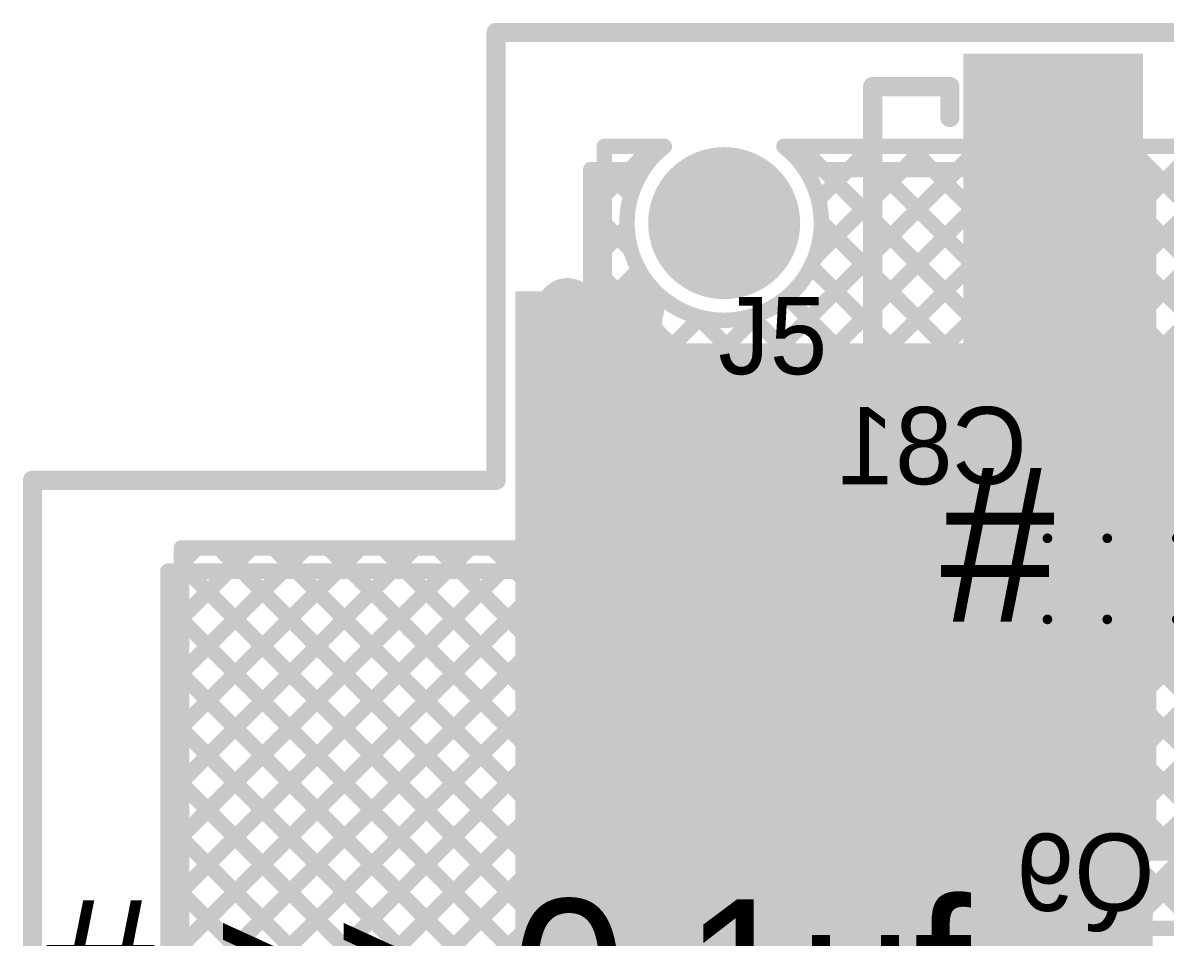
# Model space of a CAD drawing. Header units: millimetres. Extents: x 3.06 to 5.82, y 1.29 to 3.84.
# Drawn here: x 3.058 to 3.65, y 3.342 to 3.816 of the extents above; entities that cross this region are included whole.
import ezdxf

# ---------------------------------------------------------------- set-up
doc = ezdxf.new("R2010")
doc.units = ezdxf.units.MM
doc.header["$MEASUREMENT"] = 0
for name, color, linetype in [('BottomLayer', 5, 'Continuous'), ('BottomOverlay', 54, 'Continuous'), ('BottomPaste', 16, 'Continuous'), ('BottomSolder', 6, 'Continuous'), ('Mechanical13', 56, 'Continuous'), ('MultiLayer', 9, 'Continuous'), ('PadHoleLayer', 156, 'Continuous'), ('TopLayer', 1, 'Continuous'), ('TopOverlay', 2, 'Continuous'), ('TopSolder', 216, 'Continuous'), ('ViaHoleLayer', 16, 'Continuous')]:
    doc.layers.add(name, color=color, linetype=linetype)

# ---------------------------------------------------------------- blocks, each defined once
blk = doc.blocks.new('C__0603_B_8')
at = {"layer": 'BottomLayer'}
for points in [[(-0.015, -0.0175), (-0.015, 0.0175), (-0.045, -0.0175), (-0.045, 0.0175)], [(0.045, -0.0175), (0.045, 0.0175), (0.015, -0.0175), (0.015, 0.0175)]]:
    blk.add_solid(points, dxfattribs=at)
at = {"layer": 'BottomOverlay', "const_width": 0.005}
for points in [[(-0.018, 0.021), (-0.049, 0.021)], [(-0.049, 0.021), (-0.049, -0.021)], [(0.049, 0.021), (0.018, 0.021)], [(0.049, 0.021), (0.049, -0.021)], [(-0.018, -0.021), (-0.049, -0.021)], [(0.049, -0.021), (0.018, -0.021)]]:
    blk.add_lwpolyline(points, dxfattribs=at)
at = {"layer": 'BottomOverlay', "const_width": 0.0025}
for points in [[(-0.05025, 0.021, 1), (-0.04775, 0.021, 1)], [(-0.05025, 0.021, 1), (-0.04775, 0.021, 1)], [(-0.01925, 0.021, 1), (-0.01675, 0.021, 1)], [(0.01675, 0.021, 1), (0.01925, 0.021, 1)], [(0.04775, 0.021, 1), (0.05025, 0.021, 1)], [(0.04775, 0.021, 1), (0.05025, 0.021, 1)], [(-0.05025, -0.021, 1), (-0.04775, -0.021, 1)], [(-0.05025, -0.021, 1), (-0.04775, -0.021, 1)], [(-0.01925, -0.021, 1), (-0.01675, -0.021, 1)], [(0.01675, -0.021, 1), (0.01925, -0.021, 1)], [(0.04775, -0.021, 1), (0.05025, -0.021, 1)], [(0.04775, -0.021, 1), (0.05025, -0.021, 1)]]:
    blk.add_lwpolyline(points, format="xyb", close=True, dxfattribs=at)
at = {"layer": 'BottomPaste'}
for points in [[(-0.015, -0.0175), (-0.015, 0.0175), (-0.045, -0.0175), (-0.045, 0.0175)], [(0.045, -0.0175), (0.045, 0.0175), (0.015, -0.0175), (0.015, 0.0175)]]:
    blk.add_solid(points, dxfattribs=at)
at = {"layer": 'BottomSolder'}
for points in [[(-0.01264, -0.01986), (-0.01264, 0.01986), (-0.04736, -0.01986), (-0.04736, 0.01986)], [(0.04736, -0.01986), (0.04736, 0.01986), (0.01264, -0.01986), (0.01264, 0.01986)]]:
    blk.add_solid(points, dxfattribs=at)
blk = doc.blocks.new('B2B_EH_A_LF__SN__94')
at = {"layer": 'BottomLayer', "const_width": 0.03}
for points in [[(-0.065, 0, 1), (-0.035, 0, 1)], [(0.035, 0, 1), (0.065, 0, 1)]]:
    blk.add_lwpolyline(points, format="xyb", close=True, dxfattribs=at)
at = {"layer": 'BottomSolder', "const_width": 0.034}
for points in [[(-0.067, 0, 1), (-0.033, 0, 1)], [(0.033, 0, 1), (0.067, 0, 1)]]:
    blk.add_lwpolyline(points, format="xyb", close=True, dxfattribs=at)
at = {"layer": 'MultiLayer', "const_width": 0.03}
for points in [[(-0.065, 0, 1), (-0.035, 0, 1)], [(0.035, 0, 1), (0.065, 0, 1)]]:
    blk.add_lwpolyline(points, format="xyb", close=True, dxfattribs=at)
at = {"layer": 'PadHoleLayer', "const_width": 0.01772}
for points in [[(-0.05886, 0, 1), (-0.04114, 0, 1)], [(0.04114, 0, 1), (0.05886, 0, 1)]]:
    blk.add_lwpolyline(points, format="xyb", close=True, dxfattribs=at)
at = {"layer": 'TopLayer', "const_width": 0.03}
for points in [[(-0.065, 0, 1), (-0.035, 0, 1)], [(0.035, 0, 1), (0.065, 0, 1)]]:
    blk.add_lwpolyline(points, format="xyb", close=True, dxfattribs=at)
at = {"layer": 'TopOverlay', "const_width": 0.01}
for points in [[(0.151, 0.067), (-0.148, 0.067)], [(-0.148, 0.067), (-0.148, -0.083)], [(0.151, 0.067), (0.151, -0.083)], [(-0.108, -0.067), (-0.108, -0.083)], [(0.111, -0.067), (0.111, -0.083)], [(-0.108, -0.083), (-0.148, -0.083)], [(0.151, -0.083), (0.111, -0.083)]]:
    blk.add_lwpolyline(points, dxfattribs=at)
at = {"layer": 'TopOverlay'}
for points, const_width in [([(-0.1505, 0.067, 1), (-0.1455, 0.067, 1)], 0.005), ([(-0.1505, 0.067, 1), (-0.1455, 0.067, 1)], 0.005), ([(0.1485, 0.067, 1), (0.1535, 0.067, 1)], 0.005), ([(0.1485, 0.067, 1), (0.1535, 0.067, 1)], 0.005), ([(-0.08093, -0.067, 1), (-0.09507, -0.067, 1)], 0.01), ([(-0.1105, -0.067, 1), (-0.1055, -0.067, 1)], 0.005), ([(-0.09757, -0.067, 1), (-0.09257, -0.067, 1)], 0.005), ([(-0.08343, -0.067, 1), (-0.07843, -0.067, 1)], 0.005), ([(0.1085, -0.067, 1), (0.1135, -0.067, 1)], 0.005), ([(-0.1505, -0.083, 1), (-0.1455, -0.083, 1)], 0.005), ([(-0.1505, -0.083, 1), (-0.1455, -0.083, 1)], 0.005), ([(-0.1105, -0.083, 1), (-0.1055, -0.083, 1)], 0.005), ([(-0.1105, -0.083, 1), (-0.1055, -0.083, 1)], 0.005), ([(0.1085, -0.083, 1), (0.1135, -0.083, 1)], 0.005), ([(0.1085, -0.083, 1), (0.1135, -0.083, 1)], 0.005), ([(0.1485, -0.083, 1), (0.1535, -0.083, 1)], 0.005), ([(0.1485, -0.083, 1), (0.1535, -0.083, 1)], 0.005)]:
    blk.add_lwpolyline(points, format="xyb", close=True, dxfattribs=dict(at, const_width=const_width))
at = {"layer": 'TopSolder', "const_width": 0.034}
for points in [[(-0.067, 0, 1), (-0.033, 0, 1)], [(0.033, 0, 1), (0.067, 0, 1)]]:
    blk.add_lwpolyline(points, format="xyb", close=True, dxfattribs=at)
blk = doc.blocks.new('C__0805_B_96')
at = {"layer": 'BottomLayer'}
for points in [[(-0.06, -0.03), (-0.02, -0.03), (-0.06, 0.03), (-0.02, 0.03)], [(0.02, -0.03), (0.06, -0.03), (0.02, 0.03), (0.06, 0.03)]]:
    blk.add_solid(points, dxfattribs=at)
at = {"layer": 'BottomOverlay', "const_width": 0.00787}
for points in [[(-0.065, 0.035), (-0.065, -0.035)], [(-0.024, 0.035), (-0.065, 0.035)], [(0.065, 0.035), (0.024, 0.035)], [(0.065, 0.035), (0.065, -0.035)], [(-0.024, -0.035), (-0.065, -0.035)], [(0.065, -0.035), (0.024, -0.035)]]:
    blk.add_lwpolyline(points, dxfattribs=at)
at = {"layer": 'BottomOverlay', "const_width": 0.00394}
for points in [[(-0.06697, 0.035, 1), (-0.06303, 0.035, 1)], [(-0.06697, 0.035, 1), (-0.06303, 0.035, 1)], [(-0.02597, 0.035, 1), (-0.02203, 0.035, 1)], [(0.02203, 0.035, 1), (0.02597, 0.035, 1)], [(0.06303, 0.035, 1), (0.06697, 0.035, 1)], [(0.06303, 0.035, 1), (0.06697, 0.035, 1)], [(-0.06697, -0.035, 1), (-0.06303, -0.035, 1)], [(-0.06697, -0.035, 1), (-0.06303, -0.035, 1)], [(-0.02597, -0.035, 1), (-0.02203, -0.035, 1)], [(0.02203, -0.035, 1), (0.02597, -0.035, 1)], [(0.06303, -0.035, 1), (0.06697, -0.035, 1)], [(0.06303, -0.035, 1), (0.06697, -0.035, 1)]]:
    blk.add_lwpolyline(points, format="xyb", close=True, dxfattribs=at)
at = {"layer": 'BottomPaste'}
for points in [[(-0.06, -0.03), (-0.02, -0.03), (-0.06, 0.03), (-0.02, 0.03)], [(0.02, -0.03), (0.06, -0.03), (0.02, 0.03), (0.06, 0.03)]]:
    blk.add_solid(points, dxfattribs=at)
at = {"layer": 'BottomSolder'}
for points in [[(-0.06276, -0.03276), (-0.01724, -0.03276), (-0.06276, 0.03276), (-0.01724, 0.03276)], [(0.01724, -0.03276), (0.06276, -0.03276), (0.01724, 0.03276), (0.06276, 0.03276)]]:
    blk.add_solid(points, dxfattribs=at)

msp = doc.modelspace()

# ---------------------------------------------------------------- linework, layer by layer
at = {"layer": 'BottomLayer', "const_width": 0.008}
for points in [[(3.133, 3.30271), (3.57029, 3.74)], [(3.133, 3.27442), (3.59858, 3.74)], [(3.133, 3.24614), (3.62686, 3.74)], [(3.352, 3.54999), (3.54201, 3.74)], [(3.352, 3.74), (3.37907, 3.74)], [(3.352, 3.7197), (3.3723, 3.74)], [(3.352, 3.532), (3.352, 3.74)], [(3.35935, 3.74), (3.37281, 3.72655)], [(3.46315, 3.74), (3.641, 3.74)], [(3.46826, 3.69453), (3.51372, 3.74)], [(3.46996, 3.72452), (3.48544, 3.74)], [(3.47249, 3.74), (3.641, 3.57149)], [(3.50077, 3.74), (3.641, 3.59977)], [(3.52906, 3.74), (3.641, 3.62806)], [(3.55734, 3.74), (3.641, 3.65634)], [(3.58563, 3.74), (3.641, 3.68463)], [(3.61391, 3.74), (3.641, 3.71291)], [(3.641, 3.386), (3.641, 3.74)], [(3.15218, 3.23704), (3.641, 3.72585)], [(3.352, 3.71907), (3.37269, 3.69838)], [(3.47148, 3.71273), (3.641, 3.5432)], [(3.352, 3.69141), (3.37078, 3.7102)], [(3.17633, 3.2329), (3.641, 3.69757)], [(3.352, 3.69079), (3.641, 3.40179)], [(3.46617, 3.68975), (3.641, 3.51492)], [(3.352, 3.66313), (3.37693, 3.68806)], [(3.352, 3.63484), (3.38989, 3.67273)], [(3.45375, 3.67389), (3.641, 3.48664)], [(3.1834, 3.21169), (3.641, 3.66929)], [(3.352, 3.57828), (3.43884, 3.66511)], [(3.352, 3.60656), (3.40885, 3.66341)], [(3.352, 3.6625), (3.64506, 3.36944)], [(3.40723, 3.66384), (3.641, 3.43007)], [(3.4354, 3.66396), (3.641, 3.45835)], [(3.18257, 3.18257), (3.641, 3.641)], [(3.352, 3.63422), (3.639, 3.34722)], [(3.18058, 3.1523), (3.641, 3.61272)], [(3.352, 3.60593), (3.639, 3.31893)], [(3.133, 3.07643), (3.641, 3.58443)], [(3.352, 3.57765), (4.06727, 2.86238)], [(3.133, 3.04815), (3.641, 3.55615)], [(3.352, 3.54936), (4.0592, 2.84217)], [(3.133, 3.5007), (3.1643, 3.532)], [(3.133, 3.532), (3.352, 3.532)], [(3.133, 3.52898), (3.13602, 3.532)], [(3.133, 3.44413), (3.22087, 3.532)], [(3.133, 3.35928), (3.30572, 3.532)], [(3.133, 3.47241), (3.19259, 3.532)], [(3.133, 3.41585), (3.24916, 3.532)], [(3.133, 3.38756), (3.27744, 3.532)], [(3.133, 3.33099), (3.33401, 3.532)], [(3.133, 2.72526), (3.133, 3.532)], [(3.14309, 3.532), (3.8488, 2.82629)], [(3.17137, 3.532), (3.86847, 2.8349)], [(3.19966, 3.532), (3.89117, 2.84049)], [(3.22794, 3.532), (3.91899, 2.84095)], [(3.25623, 3.532), (3.94623, 2.842)], [(3.28451, 3.532), (3.97451, 2.842)], [(3.3128, 3.532), (4.0028, 2.842)], [(3.34108, 3.532), (4.056, 2.81708)], [(3.133, 3.01986), (3.641, 3.52786)], [(3.133, 3.51381), (3.83161, 2.8152)], [(3.133, 2.99158), (3.641, 3.49958)], [(3.133, 3.48552), (3.81665, 2.80188)], [(3.133, 2.9633), (3.641, 3.4713)], [(3.133, 3.45724), (3.80386, 2.78638)], [(3.133, 2.93501), (3.641, 3.44301)], [(3.133, 3.42895), (3.79335, 2.76861)], [(3.133, 2.90673), (3.641, 3.41473)], [(3.133, 3.40067), (3.68932, 2.84435)], [(3.133, 2.87844), (3.641, 3.38644)], [(3.641, 3.386), (3.65746, 3.386)], [(3.6481, 3.37297), (3.65746, 3.38233)], [(3.133, 3.37238), (3.65638, 2.849)], [(3.133, 2.85016), (3.63952, 3.35668)], [(3.639, 3.316), (3.639, 3.35103)], [(3.133, 3.3441), (3.6281, 2.849)]]:
    msp.add_lwpolyline(points, dxfattribs=at)
at = {"layer": 'BottomLayer'}
for points, const_width in [([(3.35, 3.74, 1), (3.354, 3.74, 1)], 0.004), ([(3.35, 3.74, 1), (3.354, 3.74, 1)], 0.004), ([(3.35735, 3.74, 1), (3.36135, 3.74, 1)], 0.004), ([(3.3703, 3.74, 1), (3.3743, 3.74, 1)], 0.004), ([(3.37707, 3.74, 1), (3.38107, 3.74, 1)], 0.004), ([(3.37707, 3.74, 1), (3.38107, 3.74, 1)], 0.004), ([(3.40611, 3.71226, 1), (3.43611, 3.71226, 1)], 0.03), ([(3.46115, 3.74, 1), (3.46515, 3.74, 1)], 0.004), ([(3.46115, 3.74, 1), (3.46515, 3.74, 1)], 0.004), ([(3.47049, 3.74, 1), (3.47449, 3.74, 1)], 0.004), ([(3.48344, 3.74, 1), (3.48744, 3.74, 1)], 0.004), ([(3.49877, 3.74, 1), (3.50277, 3.74, 1)], 0.004), ([(3.51172, 3.74, 1), (3.51572, 3.74, 1)], 0.004), ([(3.52706, 3.74, 1), (3.53106, 3.74, 1)], 0.004), ([(3.54001, 3.74, 1), (3.54401, 3.74, 1)], 0.004), ([(3.55534, 3.74, 1), (3.55934, 3.74, 1)], 0.004), ([(3.56829, 3.74, 1), (3.57229, 3.74, 1)], 0.004), ([(3.58363, 3.74, 1), (3.58763, 3.74, 1)], 0.004), ([(3.59658, 3.74, 1), (3.60058, 3.74, 1)], 0.004), ([(3.61191, 3.74, 1), (3.61591, 3.74, 1)], 0.004), ([(3.62486, 3.74, 1), (3.62886, 3.74, 1)], 0.004), ([(3.639, 3.74, 1), (3.643, 3.74, 1)], 0.004), ([(3.639, 3.74, 1), (3.643, 3.74, 1)], 0.004), ([(3.37081, 3.72655, 1), (3.37481, 3.72655, 1)], 0.004), ([(3.46796, 3.72452, 1), (3.47196, 3.72452, 1)], 0.004), ([(3.639, 3.72585, 1), (3.643, 3.72585, 1)], 0.004), ([(3.35, 3.7197, 1), (3.354, 3.7197, 1)], 0.004), ([(3.35, 3.71907, 1), (3.354, 3.71907, 1)], 0.004), ([(3.46948, 3.71273, 1), (3.47348, 3.71273, 1)], 0.004), ([(3.46948, 3.71226, 1), (3.47348, 3.71226, 1)], 0.004), ([(3.46948, 3.71226, 1), (3.47348, 3.71226, 1)], 0.004), ([(3.639, 3.71291, 1), (3.643, 3.71291, 1)], 0.004), ([(3.36878, 3.7102, 1), (3.37278, 3.7102, 1)], 0.004), ([(3.37069, 3.69838, 1), (3.37469, 3.69838, 1)], 0.004), ([(3.46626, 3.69453, 1), (3.47026, 3.69453, 1)], 0.004), ([(3.639, 3.69757, 1), (3.643, 3.69757, 1)], 0.004), ([(3.35, 3.69141, 1), (3.354, 3.69141, 1)], 0.004), ([(3.35, 3.69079, 1), (3.354, 3.69079, 1)], 0.004), ([(3.46417, 3.68975, 1), (3.46817, 3.68975, 1)], 0.004), ([(3.37493, 3.68806, 1), (3.37893, 3.68806, 1)], 0.004), ([(3.639, 3.68463, 1), (3.643, 3.68463, 1)], 0.004), ([(3.33398, 3.668, 1), (3.34579, 3.668, 1)], 0.01181), ([(3.36831, 3.66789, 1), (3.38013, 3.66789, 1)], 0.01181), ([(3.38789, 3.67273, 1), (3.39189, 3.67273, 1)], 0.004), ([(3.45175, 3.67389, 1), (3.45575, 3.67389, 1)], 0.004), ([(3.43684, 3.66511, 1), (3.44084, 3.66511, 1)], 0.004), ([(3.639, 3.66929, 1), (3.643, 3.66929, 1)], 0.004), ([(3.35, 3.66313, 1), (3.354, 3.66313, 1)], 0.004), ([(3.35, 3.6625, 1), (3.354, 3.6625, 1)], 0.004), ([(3.40523, 3.66384, 1), (3.40923, 3.66384, 1)], 0.004), ([(3.40685, 3.66341, 1), (3.41085, 3.66341, 1)], 0.004), ([(3.4334, 3.66396, 1), (3.4374, 3.66396, 1)], 0.004), ([(3.639, 3.65634, 1), (3.643, 3.65634, 1)], 0.004), ([(3.639, 3.641, 1), (3.643, 3.641, 1)], 0.004), ([(3.33398, 3.632, 1), (3.34579, 3.632, 1)], 0.01181), ([(3.36798, 3.63212, 1), (3.37979, 3.63212, 1)], 0.01181), ([(3.35, 3.63484, 1), (3.354, 3.63484, 1)], 0.004), ([(3.35, 3.63422, 1), (3.354, 3.63422, 1)], 0.004), ([(3.639, 3.62806, 1), (3.643, 3.62806, 1)], 0.004), ([(3.639, 3.61272, 1), (3.643, 3.61272, 1)], 0.004), ([(3.35, 3.60656, 1), (3.354, 3.60656, 1)], 0.004), ([(3.35, 3.60593, 1), (3.354, 3.60593, 1)], 0.004), ([(3.33409, 3.596, 1), (3.34591, 3.596, 1)], 0.01181), ([(3.36809, 3.59612, 1), (3.3799, 3.59612, 1)], 0.01181), ([(3.639, 3.59977, 1), (3.643, 3.59977, 1)], 0.004), ([(3.639, 3.58443, 1), (3.643, 3.58443, 1)], 0.004), ([(3.35, 3.57828, 1), (3.354, 3.57828, 1)], 0.004), ([(3.35, 3.57765, 1), (3.354, 3.57765, 1)], 0.004), ([(3.639, 3.57149, 1), (3.643, 3.57149, 1)], 0.004), ([(3.639, 3.55615, 1), (3.643, 3.55615, 1)], 0.004), ([(3.35, 3.54999, 1), (3.354, 3.54999, 1)], 0.004), ([(3.35, 3.54936, 1), (3.354, 3.54936, 1)], 0.004), ([(3.639, 3.5432, 1), (3.643, 3.5432, 1)], 0.004), ([(3.131, 3.532, 1), (3.135, 3.532, 1)], 0.004), ([(3.131, 3.532, 1), (3.135, 3.532, 1)], 0.004), ([(3.131, 3.52898, 1), (3.135, 3.52898, 1)], 0.004), ([(3.13402, 3.532, 1), (3.13802, 3.532, 1)], 0.004), ([(3.14109, 3.532, 1), (3.14509, 3.532, 1)], 0.004), ([(3.1623, 3.532, 1), (3.1663, 3.532, 1)], 0.004), ([(3.16937, 3.532, 1), (3.17337, 3.532, 1)], 0.004), ([(3.19059, 3.532, 1), (3.19459, 3.532, 1)], 0.004), ([(3.19766, 3.532, 1), (3.20166, 3.532, 1)], 0.004), ([(3.21887, 3.532, 1), (3.22287, 3.532, 1)], 0.004), ([(3.22594, 3.532, 1), (3.22994, 3.532, 1)], 0.004), ([(3.24716, 3.532, 1), (3.25116, 3.532, 1)], 0.004), ([(3.25423, 3.532, 1), (3.25823, 3.532, 1)], 0.004), ([(3.27544, 3.532, 1), (3.27944, 3.532, 1)], 0.004), ([(3.28251, 3.532, 1), (3.28651, 3.532, 1)], 0.004), ([(3.30372, 3.532, 1), (3.30772, 3.532, 1)], 0.004), ([(3.3108, 3.532, 1), (3.3148, 3.532, 1)], 0.004), ([(3.33201, 3.532, 1), (3.33601, 3.532, 1)], 0.004), ([(3.33908, 3.532, 1), (3.34308, 3.532, 1)], 0.004), ([(3.35, 3.532, 1), (3.354, 3.532, 1)], 0.004), ([(3.35, 3.532, 1), (3.354, 3.532, 1)], 0.004), ([(3.639, 3.52786, 1), (3.643, 3.52786, 1)], 0.004), ([(3.131, 3.51381, 1), (3.135, 3.51381, 1)], 0.004), ([(3.639, 3.51492, 1), (3.643, 3.51492, 1)], 0.004), ([(3.131, 3.5007, 1), (3.135, 3.5007, 1)], 0.004), ([(3.639, 3.49958, 1), (3.643, 3.49958, 1)], 0.004), ([(3.131, 3.48552, 1), (3.135, 3.48552, 1)], 0.004), ([(3.639, 3.48664, 1), (3.643, 3.48664, 1)], 0.004), ([(3.131, 3.47241, 1), (3.135, 3.47241, 1)], 0.004), ([(3.639, 3.4713, 1), (3.643, 3.4713, 1)], 0.004), ([(3.639, 3.45835, 1), (3.643, 3.45835, 1)], 0.004), ([(3.131, 3.45724, 1), (3.135, 3.45724, 1)], 0.004), ([(3.131, 3.44413, 1), (3.135, 3.44413, 1)], 0.004), ([(3.639, 3.44301, 1), (3.643, 3.44301, 1)], 0.004), ([(3.131, 3.42895, 1), (3.135, 3.42895, 1)], 0.004), ([(3.639, 3.43007, 1), (3.643, 3.43007, 1)], 0.004), ([(3.131, 3.41585, 1), (3.135, 3.41585, 1)], 0.004), ([(3.639, 3.41473, 1), (3.643, 3.41473, 1)], 0.004), ([(3.131, 3.40067, 1), (3.135, 3.40067, 1)], 0.004), ([(3.639, 3.40179, 1), (3.643, 3.40179, 1)], 0.004), ([(3.131, 3.38756, 1), (3.135, 3.38756, 1)], 0.004), ([(3.639, 3.38644, 1), (3.643, 3.38644, 1)], 0.004), ([(3.639, 3.386, 1), (3.643, 3.386, 1)], 0.004), ([(3.639, 3.386, 1), (3.643, 3.386, 1)], 0.004), ([(3.131, 3.37238, 1), (3.135, 3.37238, 1)], 0.004), ([(3.64306, 3.36944, 1), (3.64706, 3.36944, 1)], 0.004), ([(3.64608, 3.37295, 1), (3.65008, 3.37295, 1)], 0.004), ([(3.6461, 3.37297, 1), (3.6501, 3.37297, 1)], 0.004), ([(3.6461, 3.37297, 1), (3.6501, 3.37297, 1)], 0.004), ([(3.131, 3.35928, 1), (3.135, 3.35928, 1)], 0.004), ([(3.637, 3.35103, 1), (3.641, 3.35103, 1)], 0.004), ([(3.637, 3.35103, 1), (3.641, 3.35103, 1)], 0.004), ([(3.637, 3.35103, 1), (3.641, 3.35103, 1)], 0.004), ([(3.63752, 3.35668, 1), (3.64152, 3.35668, 1)], 0.004), ([(3.637, 3.34722, 1), (3.641, 3.34722, 1)], 0.004), ([(3.131, 3.3441, 1), (3.135, 3.3441, 1)], 0.004)]:
    msp.add_lwpolyline(points, format="xyb", close=True, dxfattribs=dict(at, const_width=const_width))
at = {"layer": 'BottomLayer', "const_width": 0.008}
for points in [[(3.47148, 3.71226, -1.344258), (3.37907, 3.74)], [(3.46315, 3.74, -0.146852), (3.47148, 3.71226)], [(3.639, 3.35103, -0.199163), (3.6481, 3.37297)], [(3.639, 3.35103, -0.198912), (3.64808, 3.37295)]]:
    msp.add_lwpolyline(points, format="xyb", dxfattribs=at)
at = {"layer": 'BottomLayer'}
for points in [[(3.545, 3.607), (3.638, 3.607), (3.545, 3.8), (3.638, 3.8)], [(3.313, 3.596), (3.389, 3.596), (3.313, 3.677), (3.389, 3.677)], [(3.313, 2.913), (3.638, 2.913), (3.313, 3.65), (3.638, 3.65)]]:
    msp.add_solid(points, dxfattribs=at)
at = {"layer": 'BottomSolder'}
for points, const_width in [([(3.40411, 3.71226, 1), (3.43811, 3.71226, 1)], 0.034), ([(3.33198, 3.668, 1), (3.34779, 3.668, 1)], 0.01581), ([(3.36631, 3.66789, 1), (3.38213, 3.66789, 1)], 0.01581), ([(3.33198, 3.632, 1), (3.34779, 3.632, 1)], 0.01581), ([(3.36598, 3.63212, 1), (3.38179, 3.63212, 1)], 0.01581), ([(3.33209, 3.596, 1), (3.34791, 3.596, 1)], 0.01581), ([(3.36609, 3.59612, 1), (3.3819, 3.59612, 1)], 0.01581)]:
    msp.add_lwpolyline(points, format="xyb", close=True, dxfattribs=dict(at, const_width=const_width))
at = {"layer": 'Mechanical13', "const_width": 0.01}
for points in [[(3.303, 3.57903), (3.303, 3.811)], [(3.303, 3.811), (3.693, 3.811)], [(3.06284, 3.57903), (3.303, 3.57903)], [(3.06284, 1.52328), (3.06284, 3.57903)]]:
    msp.add_lwpolyline(points, dxfattribs=at)
at = {"layer": 'Mechanical13', "const_width": 0.005}
for points in [[(3.3005, 3.811, 1), (3.3055, 3.811, 1)], [(3.3005, 3.811, 1), (3.3055, 3.811, 1)], [(3.06034, 3.57903, 1), (3.06534, 3.57903, 1)], [(3.06034, 3.57903, 1), (3.06534, 3.57903, 1)], [(3.3005, 3.57903, 1), (3.3055, 3.57903, 1)], [(3.3005, 3.57903, 1), (3.3055, 3.57903, 1)]]:
    msp.add_lwpolyline(points, format="xyb", close=True, dxfattribs=at)
at = {"layer": 'MultiLayer'}
for points, const_width in [([(3.40611, 3.71226, 1), (3.43611, 3.71226, 1)], 0.03), ([(3.33398, 3.668, 1), (3.34579, 3.668, 1)], 0.01181), ([(3.36831, 3.66789, 1), (3.38013, 3.66789, 1)], 0.01181), ([(3.33398, 3.632, 1), (3.34579, 3.632, 1)], 0.01181), ([(3.36798, 3.63212, 1), (3.37979, 3.63212, 1)], 0.01181), ([(3.33409, 3.596, 1), (3.34591, 3.596, 1)], 0.01181), ([(3.36809, 3.59612, 1), (3.3799, 3.59612, 1)], 0.01181)]:
    msp.add_lwpolyline(points, format="xyb", close=True, dxfattribs=dict(at, const_width=const_width))
at = {"layer": 'PadHoleLayer', "const_width": 0.03937}
msp.add_lwpolyline([(3.40143, 3.71226, 1), (3.4408, 3.71226, 1)], format="xyb", close=True, dxfattribs=at)
at = {"layer": 'TopLayer', "const_width": 0.008}
for points in [[(3.14, 2.88544), (4.00656, 3.752)], [(3.14, 3.30971), (3.58229, 3.752)], [(3.14, 3.05515), (3.83685, 3.752)], [(3.14, 2.94201), (3.94999, 3.752)], [(3.14, 3.02686), (3.86514, 3.752)], [(3.14, 2.99858), (3.89342, 3.752)], [(3.14, 2.9703), (3.9217, 3.752)], [(3.14, 2.91373), (3.97827, 3.752)], [(3.14, 3.28142), (3.61058, 3.752)], [(3.14, 3.25314), (3.63886, 3.752)], [(3.15218, 3.23704), (3.66715, 3.752)], [(3.359, 3.752), (3.39016, 3.752)], [(3.359, 3.7267), (3.3843, 3.752)], [(3.359, 3.55699), (3.55401, 3.752)], [(3.359, 3.544), (3.359, 3.752)], [(3.37564, 3.752), (3.38274, 3.7449)], [(3.45206, 3.752), (4.061, 3.752)], [(3.46049, 3.752), (3.875, 3.33749)], [(3.46064, 3.74348), (3.46916, 3.752)], [(3.46826, 3.69453), (3.52572, 3.752)], [(3.46996, 3.72452), (3.49744, 3.752)], [(3.48877, 3.752), (3.88037, 3.3604)], [(3.51706, 3.752), (3.89447, 3.37459)], [(3.54534, 3.752), (3.9109, 3.38644)], [(3.57363, 3.752), (3.938, 3.38763)], [(3.60191, 3.752), (3.65823, 3.69568)], [(3.63019, 3.752), (3.66285, 3.71934)], [(3.359, 3.74035), (3.37281, 3.72655)], [(3.17633, 3.2329), (3.66294, 3.71951)], [(3.359, 3.71207), (3.37269, 3.69838)], [(3.47148, 3.71273), (3.79944, 3.38477)], [(3.359, 3.69841), (3.37078, 3.7102)], [(3.46617, 3.68975), (3.71018, 3.44574)], [(3.1834, 3.21169), (3.65978, 3.68806)], [(3.359, 3.67013), (3.37693, 3.68806)], [(3.359, 3.68379), (3.69017, 3.35261)], [(3.18257, 3.18257), (3.67051, 3.67051)], [(3.359, 3.64184), (3.38989, 3.67273)], [(3.45375, 3.67389), (3.69262, 3.43502)], [(3.14, 3.08343), (3.72432, 3.66775)], [(3.359, 3.58528), (3.43884, 3.66511)], [(3.18058, 3.1523), (3.68862, 3.66034)], [(3.359, 3.61356), (3.40885, 3.66341)], [(3.40723, 3.66384), (3.69017, 3.3809)], [(3.4354, 3.66396), (3.69017, 3.40918)], [(3.359, 3.6555), (3.6675, 3.347)], [(3.359, 3.62722), (3.63942, 3.34679)], [(3.359, 3.59893), (3.62055, 3.33739)], [(3.359, 3.57065), (3.6064, 3.32324)], [(3.14, 3.45113), (3.23287, 3.544)], [(3.14, 3.544), (3.359, 3.544)], [(3.14, 3.47941), (3.20459, 3.544)], [(3.14, 3.5077), (3.1763, 3.544)], [(3.14, 3.42285), (3.26116, 3.544)], [(3.14, 3.53598), (3.14802, 3.544)], [(3.14, 3.36628), (3.31772, 3.544)], [(3.14, 3.33799), (3.34601, 3.544)], [(3.14, 3.39456), (3.28944, 3.544)], [(3.14, 3.22491), (3.14, 3.544)], [(3.15937, 3.544), (3.57501, 3.12837)], [(3.18766, 3.544), (3.575, 3.15666)], [(3.21594, 3.544), (3.575, 3.18494)], [(3.24423, 3.544), (3.575, 3.21323)], [(3.27251, 3.544), (3.575, 3.24151)], [(3.3008, 3.544), (3.575, 3.2698)], [(3.32908, 3.544), (3.57895, 3.29413)], [(3.35736, 3.544), (3.59226, 3.3091)], [(3.14, 3.53509), (3.68409, 2.991)], [(3.14, 3.50681), (3.66175, 2.98506)], [(3.14, 3.47852), (3.64734, 2.97118)], [(3.14, 3.45024), (3.6332, 2.95704)], [(3.14, 3.42195), (3.61906, 2.9429)], [(3.14, 2.85716), (3.69017, 3.40733)], [(3.14, 3.39367), (3.6086, 2.92507)], [(3.14, 3.36538), (3.608, 2.89738)], [(3.643, 3.347), (3.67, 3.347)]]:
    msp.add_lwpolyline(points, dxfattribs=at)
at = {"layer": 'TopLayer'}
for points, const_width in [([(3.357, 3.752, 1), (3.361, 3.752, 1)], 0.004), ([(3.357, 3.752, 1), (3.361, 3.752, 1)], 0.004), ([(3.37364, 3.752, 1), (3.37764, 3.752, 1)], 0.004), ([(3.3823, 3.752, 1), (3.3863, 3.752, 1)], 0.004), ([(3.38816, 3.752, 1), (3.39216, 3.752, 1)], 0.004), ([(3.38816, 3.752, 1), (3.39216, 3.752, 1)], 0.004), ([(3.45006, 3.752, 1), (3.45406, 3.752, 1)], 0.004), ([(3.45006, 3.752, 1), (3.45406, 3.752, 1)], 0.004), ([(3.45849, 3.752, 1), (3.46249, 3.752, 1)], 0.004), ([(3.46716, 3.752, 1), (3.47116, 3.752, 1)], 0.004), ([(3.48677, 3.752, 1), (3.49077, 3.752, 1)], 0.004), ([(3.49544, 3.752, 1), (3.49944, 3.752, 1)], 0.004), ([(3.51506, 3.752, 1), (3.51906, 3.752, 1)], 0.004), ([(3.52372, 3.752, 1), (3.52772, 3.752, 1)], 0.004), ([(3.54334, 3.752, 1), (3.54734, 3.752, 1)], 0.004), ([(3.55201, 3.752, 1), (3.55601, 3.752, 1)], 0.004), ([(3.57163, 3.752, 1), (3.57563, 3.752, 1)], 0.004), ([(3.58029, 3.752, 1), (3.58429, 3.752, 1)], 0.004), ([(3.59991, 3.752, 1), (3.60391, 3.752, 1)], 0.004), ([(3.60858, 3.752, 1), (3.61258, 3.752, 1)], 0.004), ([(3.62819, 3.752, 1), (3.63219, 3.752, 1)], 0.004), ([(3.63686, 3.752, 1), (3.64086, 3.752, 1)], 0.004), ([(3.38074, 3.7449, 1), (3.38474, 3.7449, 1)], 0.004), ([(3.45864, 3.74348, 1), (3.46264, 3.74348, 1)], 0.004), ([(3.357, 3.74035, 1), (3.361, 3.74035, 1)], 0.004), ([(3.40611, 3.71226, 1), (3.43611, 3.71226, 1)], 0.03), ([(3.357, 3.7267, 1), (3.361, 3.7267, 1)], 0.004), ([(3.37081, 3.72655, 1), (3.37481, 3.72655, 1)], 0.004), ([(3.46796, 3.72452, 1), (3.47196, 3.72452, 1)], 0.004), ([(3.357, 3.71207, 1), (3.361, 3.71207, 1)], 0.004), ([(3.46948, 3.71273, 1), (3.47348, 3.71273, 1)], 0.004), ([(3.46948, 3.71226, 1), (3.47348, 3.71226, 1)], 0.004), ([(3.46948, 3.71226, 1), (3.47348, 3.71226, 1)], 0.004), ([(3.36878, 3.7102, 1), (3.37278, 3.7102, 1)], 0.004), ([(3.357, 3.69841, 1), (3.361, 3.69841, 1)], 0.004), ([(3.37069, 3.69838, 1), (3.37469, 3.69838, 1)], 0.004), ([(3.46626, 3.69453, 1), (3.47026, 3.69453, 1)], 0.004), ([(3.46417, 3.68975, 1), (3.46817, 3.68975, 1)], 0.004), ([(3.357, 3.68379, 1), (3.361, 3.68379, 1)], 0.004), ([(3.37493, 3.68806, 1), (3.37893, 3.68806, 1)], 0.004), ([(3.33398, 3.668, 1), (3.34579, 3.668, 1)], 0.01181), ([(3.36831, 3.66789, 1), (3.38013, 3.66789, 1)], 0.01181), ([(3.38789, 3.67273, 1), (3.39189, 3.67273, 1)], 0.004), ([(3.45175, 3.67389, 1), (3.45575, 3.67389, 1)], 0.004), ([(3.357, 3.67013, 1), (3.361, 3.67013, 1)], 0.004), ([(3.43684, 3.66511, 1), (3.44084, 3.66511, 1)], 0.004), ([(3.40523, 3.66384, 1), (3.40923, 3.66384, 1)], 0.004), ([(3.40685, 3.66341, 1), (3.41085, 3.66341, 1)], 0.004), ([(3.4334, 3.66396, 1), (3.4374, 3.66396, 1)], 0.004), ([(3.357, 3.6555, 1), (3.361, 3.6555, 1)], 0.004), ([(3.357, 3.64184, 1), (3.361, 3.64184, 1)], 0.004), ([(3.33398, 3.632, 1), (3.34579, 3.632, 1)], 0.01181), ([(3.36798, 3.63212, 1), (3.37979, 3.63212, 1)], 0.01181), ([(3.357, 3.62722, 1), (3.361, 3.62722, 1)], 0.004), ([(3.357, 3.61356, 1), (3.361, 3.61356, 1)], 0.004), ([(3.33409, 3.596, 1), (3.34591, 3.596, 1)], 0.01181), ([(3.36809, 3.59612, 1), (3.3799, 3.59612, 1)], 0.01181), ([(3.357, 3.59893, 1), (3.361, 3.59893, 1)], 0.004), ([(3.357, 3.58528, 1), (3.361, 3.58528, 1)], 0.004), ([(3.357, 3.57065, 1), (3.361, 3.57065, 1)], 0.004), ([(3.357, 3.55699, 1), (3.361, 3.55699, 1)], 0.004), ([(3.138, 3.544, 1), (3.142, 3.544, 1)], 0.004), ([(3.138, 3.544, 1), (3.142, 3.544, 1)], 0.004), ([(3.14602, 3.544, 1), (3.15002, 3.544, 1)], 0.004), ([(3.15737, 3.544, 1), (3.16137, 3.544, 1)], 0.004), ([(3.1743, 3.544, 1), (3.1783, 3.544, 1)], 0.004), ([(3.18566, 3.544, 1), (3.18966, 3.544, 1)], 0.004), ([(3.20259, 3.544, 1), (3.20659, 3.544, 1)], 0.004), ([(3.21394, 3.544, 1), (3.21794, 3.544, 1)], 0.004), ([(3.23087, 3.544, 1), (3.23487, 3.544, 1)], 0.004), ([(3.24223, 3.544, 1), (3.24623, 3.544, 1)], 0.004), ([(3.25916, 3.544, 1), (3.26316, 3.544, 1)], 0.004), ([(3.27051, 3.544, 1), (3.27451, 3.544, 1)], 0.004), ([(3.28744, 3.544, 1), (3.29144, 3.544, 1)], 0.004), ([(3.2988, 3.544, 1), (3.3028, 3.544, 1)], 0.004), ([(3.31572, 3.544, 1), (3.31972, 3.544, 1)], 0.004), ([(3.32708, 3.544, 1), (3.33108, 3.544, 1)], 0.004), ([(3.34401, 3.544, 1), (3.34801, 3.544, 1)], 0.004), ([(3.35536, 3.544, 1), (3.35936, 3.544, 1)], 0.004), ([(3.357, 3.544, 1), (3.361, 3.544, 1)], 0.004), ([(3.357, 3.544, 1), (3.361, 3.544, 1)], 0.004), ([(3.138, 3.53598, 1), (3.142, 3.53598, 1)], 0.004), ([(3.138, 3.53509, 1), (3.142, 3.53509, 1)], 0.004), ([(3.138, 3.5077, 1), (3.142, 3.5077, 1)], 0.004), ([(3.138, 3.50681, 1), (3.142, 3.50681, 1)], 0.004), ([(3.138, 3.47941, 1), (3.142, 3.47941, 1)], 0.004), ([(3.138, 3.47852, 1), (3.142, 3.47852, 1)], 0.004), ([(3.138, 3.45113, 1), (3.142, 3.45113, 1)], 0.004), ([(3.138, 3.45024, 1), (3.142, 3.45024, 1)], 0.004), ([(3.138, 3.42285, 1), (3.142, 3.42285, 1)], 0.004), ([(3.138, 3.42195, 1), (3.142, 3.42195, 1)], 0.004), ([(3.138, 3.39456, 1), (3.142, 3.39456, 1)], 0.004), ([(3.138, 3.39367, 1), (3.142, 3.39367, 1)], 0.004), ([(3.138, 3.36628, 1), (3.142, 3.36628, 1)], 0.004), ([(3.138, 3.36538, 1), (3.142, 3.36538, 1)], 0.004), ([(3.63742, 3.34679, 1), (3.64142, 3.34679, 1)], 0.004), ([(3.641, 3.347, 1), (3.645, 3.347, 1)], 0.004), ([(3.641, 3.347, 1), (3.645, 3.347, 1)], 0.004), ([(3.641, 3.347, 1), (3.645, 3.347, 1)], 0.004)]:
    msp.add_lwpolyline(points, format="xyb", close=True, dxfattribs=dict(at, const_width=const_width))
at = {"layer": 'TopLayer', "const_width": 0.008}
for points in [[(3.47148, 3.71226, -1.601718), (3.39016, 3.752)], [(3.45206, 3.752, -0.231277), (3.47148, 3.71226)], [(3.62106, 3.3379, -0.199163), (3.643, 3.347)], [(3.62108, 3.33792, -0.198912), (3.643, 3.347)]]:
    msp.add_lwpolyline(points, format="xyb", dxfattribs=at)
at = {"layer": 'TopLayer'}
msp.add_solid([(3.407, 3.484), (4.498, 3.484), (3.407, 3.647), (4.498, 3.647)], dxfattribs=at)
at = {"layer": 'TopSolder'}
for points, const_width in [([(3.40411, 3.71226, 1), (3.43811, 3.71226, 1)], 0.034), ([(3.33198, 3.668, 1), (3.34779, 3.668, 1)], 0.01581), ([(3.36631, 3.66789, 1), (3.38213, 3.66789, 1)], 0.01581), ([(3.33198, 3.632, 1), (3.34779, 3.632, 1)], 0.01581), ([(3.36598, 3.63212, 1), (3.38179, 3.63212, 1)], 0.01581), ([(3.33209, 3.596, 1), (3.34791, 3.596, 1)], 0.01581), ([(3.36609, 3.59612, 1), (3.3819, 3.59612, 1)], 0.01581)]:
    msp.add_lwpolyline(points, format="xyb", close=True, dxfattribs=dict(at, const_width=const_width))
at = {"layer": 'ViaHoleLayer', "const_width": 0.00787}
for points in [[(3.33595, 3.668, 1), (3.34383, 3.668, 1)], [(3.37028, 3.66789, 1), (3.37816, 3.66789, 1)], [(3.33595, 3.632, 1), (3.34383, 3.632, 1)], [(3.36995, 3.63212, 1), (3.37782, 3.63212, 1)], [(3.33606, 3.596, 1), (3.34394, 3.596, 1)], [(3.37006, 3.59612, 1), (3.37793, 3.59612, 1)]]:
    msp.add_lwpolyline(points, format="xyb", close=True, dxfattribs=at)

# ---------------------------------------------------------------- block references
at = {"rotation": 180}
for name, p in [('B2B_EH_A_LF__SN__94', (3.649, 3.7)), ('C__0805_B_96', (3.655, 3.594)), ('C__0603_B_8', (3.63756, 3.528))]:
    msp.add_blockref(name, p, dxfattribs=at)

# ---------------------------------------------------------------- texts
at = {"layer": 'BottomOverlay', "text_generation_flag": 2}
for s, p in [('C81', (3.578, 3.577)), ('Q9', (3.644, 3.356))]:
    msp.add_text(s, height=0.04, dxfattribs=at).set_placement(p)
at = {"layer": 'BottomOverlay'}
msp.add_text('#', height=0.08, dxfattribs=at).set_placement((3.533, 3.50586))
at = {"layer": 'TopOverlay'}
msp.add_text('J5', height=0.04, dxfattribs=at).set_placement((3.418, 3.634))
msp.add_text('# >> 0.1uf', height=0.08, rotation=360, dxfattribs=at).set_placement((3.067, 3.282))

doc.saveas('drawing.dxf')
